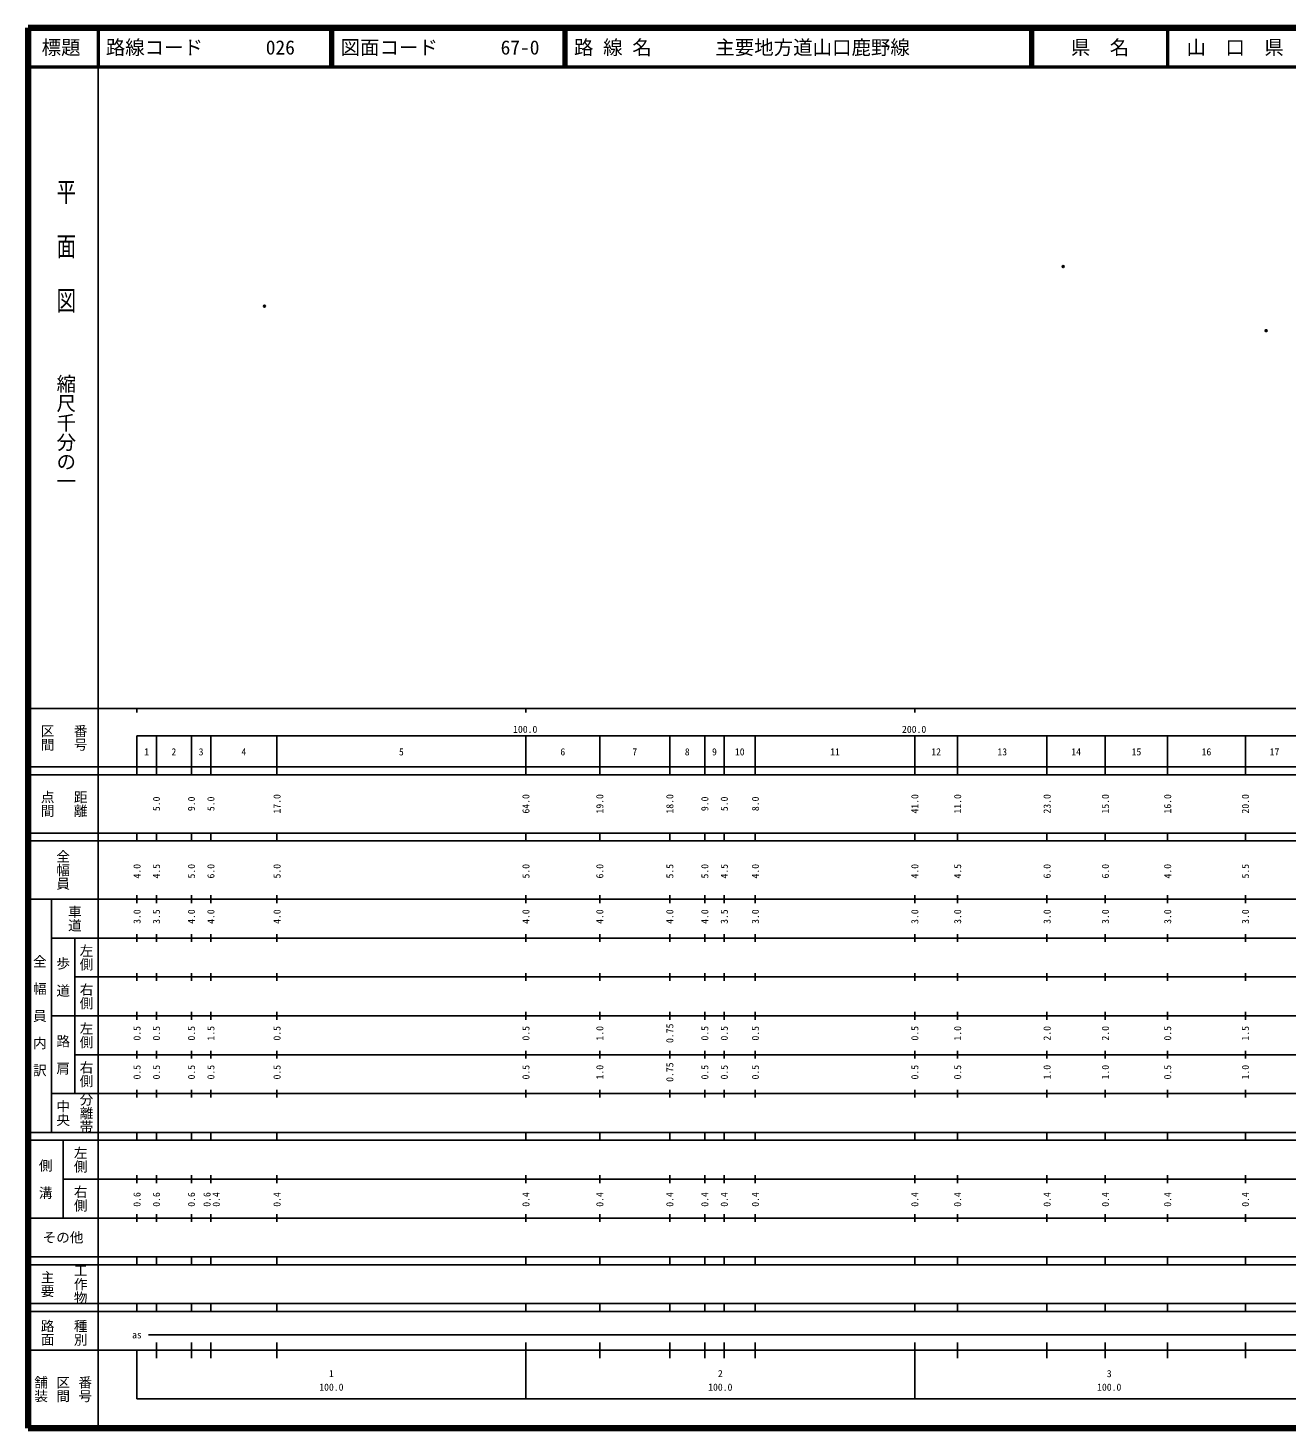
# Model space of a CAD drawing. Units: millimetres on the paper. Extents: x 40 to 680, y 20 to 380.
# Drawn here: x 40 to 363.7, y 20 to 380 of the extents above; entities that cross this region are included whole.
import ezdxf
from ezdxf.enums import TextEntityAlignment as Align

# ---------------------------------------------------------------- set-up
doc = ezdxf.new("R2010")
doc.units = ezdxf.units.MM
doc.header["$PDMODE"] = 32
doc.header["$PDSIZE"] = 0.5
doc.layers.add('M-OTRS', color=6, linetype='Continuous')
doc.layers.add('M-TTL-TXT', color=7, linetype='Continuous')
for name, color, linetype, lineweight in [('M-TTL', 2, 'Continuous', 140), ('M-TTL-BAND', 7, 'Continuous', 25), ('M-TTL-LINE', 7, 'Continuous', 50)]:
    doc.layers.add(name, color=color, linetype=linetype, lineweight=lineweight)
doc.styles.add('@ＭＳ ゴシック', font='')
doc.styles.add('ＭＳ ゴシック', font='')
doc.styles.get('@ＭＳ ゴシック').set_extended_font_data('@MS Gothic')
doc.styles.get('ＭＳ ゴシック').set_extended_font_data('MS Gothic')

msp = doc.modelspace()

# ---------------------------------------------------------------- linework, layer by layer
at = {"layer": 'M-OTRS'}
for p in [(306.185, 318.644), (100.776, 308.489), (358.327, 302.169)]:
    msp.add_point(p, dxfattribs=at)
at = {"layer": 'M-TTL'}
for p, q in [((40, 380), (40, 20)), ((680, 380), (40, 380)), ((40, 20), (680, 20))]:
    msp.add_line(p, q, dxfattribs=at)
at = {"layer": 'M-TTL-BAND'}
for p, q in [((58, 370), (58, 20)), ((40, 205), (579, 205)), ((68, 205), (68, 204)), ((168, 205), (168, 204)), ((268, 205), (268, 204)), ((68, 198), (579, 198)), ((68, 198), (68, 188)), ((73, 188), (73, 198)), ((82, 188), (82, 198)), ((87, 188), (87, 198)), ((104, 188), (104, 198)), ((168, 188), (168, 198)), ((187, 188), (187, 198)), ((205, 188), (205, 198)), ((214, 188), (214, 198)), ((219, 188), (219, 198)), ((227, 188), (227, 198)), ((268, 188), (268, 198)), ((279, 188), (279, 198)), ((302, 188), (302, 198)), ((317, 188), (317, 198)), ((333, 188), (333, 198)), ((353, 188), (353, 198)), ((40, 190), (579, 190)), ((40, 188), (579, 188)), ((40, 173), (579, 173)), ((68, 171), (68, 173)), ((73, 171), (73, 173)), ((82, 171), (82, 173)), ((87, 171), (87, 173)), ((104, 171), (104, 173)), ((168, 171), (168, 173)), ((187, 171), (187, 173)), ((205, 171), (205, 173)), ((214, 171), (214, 173)), ((219, 171), (219, 173)), ((227, 171), (227, 173)), ((268, 171), (268, 173)), ((279, 171), (279, 173)), ((302, 171), (302, 173)), ((317, 171), (317, 173)), ((333, 171), (333, 173)), ((353, 171), (353, 173)), ((40, 171), (579, 171)), ((40, 156), (579, 156)), ((46, 96), (46, 156)), ((68, 155), (68, 157)), ((73, 155), (73, 157)), ((82, 155), (82, 157)), ((87, 155), (87, 157)), ((104, 155), (104, 157)), ((168, 155), (168, 157)), ((187, 155), (187, 157)), ((205, 155), (205, 157)), ((214, 155), (214, 157)), ((219, 155), (219, 157)), ((227, 155), (227, 157)), ((268, 155), (268, 157)), ((279, 155), (279, 157)), ((302, 155), (302, 157)), ((317, 155), (317, 157)), ((333, 155), (333, 157)), ((353, 155), (353, 157)), ((46, 146), (579, 146)), ((52, 146), (52, 106)), ((68, 145), (68, 147)), ((73, 145), (73, 147)), ((82, 145), (82, 147)), ((87, 145), (87, 147)), ((104, 145), (104, 147)), ((168, 145), (168, 147)), ((187, 145), (187, 147)), ((205, 145), (205, 147)), ((214, 145), (214, 147)), ((219, 145), (219, 147)), ((227, 145), (227, 147)), ((268, 145), (268, 147)), ((279, 145), (279, 147)), ((302, 145), (302, 147)), ((317, 145), (317, 147)), ((333, 145), (333, 147)), ((353, 145), (353, 147)), ((68, 135), (68, 137)), ((73, 135), (73, 137)), ((82, 135), (82, 137)), ((87, 135), (87, 137)), ((104, 135), (104, 137)), ((168, 135), (168, 137)), ((187, 135), (187, 137)), ((205, 135), (205, 137)), ((214, 135), (214, 137)), ((219, 135), (219, 137)), ((227, 135), (227, 137)), ((268, 135), (268, 137)), ((279, 135), (279, 137)), ((302, 135), (302, 137)), ((317, 135), (317, 137)), ((333, 135), (333, 137)), ((353, 135), (353, 137)), ((52, 136), (579, 136)), ((46, 126), (579, 126)), ((68, 125), (68, 127)), ((73, 125), (73, 127)), ((82, 125), (82, 127)), ((87, 125), (87, 127)), ((104, 125), (104, 127)), ((168, 125), (168, 127)), ((187, 125), (187, 127)), ((205, 125), (205, 127)), ((214, 125), (214, 127)), ((219, 125), (219, 127)), ((227, 125), (227, 127)), ((268, 125), (268, 127)), ((279, 125), (279, 127)), ((302, 125), (302, 127)), ((317, 125), (317, 127)), ((333, 125), (333, 127)), ((353, 125), (353, 127)), ((52, 116), (579, 116)), ((68, 115), (68, 117)), ((73, 115), (73, 117)), ((82, 115), (82, 117)), ((87, 115), (87, 117)), ((104, 115), (104, 117)), ((168, 115), (168, 117)), ((187, 115), (187, 117)), ((205, 115), (205, 117)), ((214, 115), (214, 117)), ((219, 115), (219, 117)), ((227, 115), (227, 117)), ((268, 115), (268, 117)), ((279, 115), (279, 117)), ((302, 115), (302, 117)), ((317, 115), (317, 117)), ((333, 115), (333, 117)), ((353, 115), (353, 117)), ((46, 106), (579, 106)), ((68, 105), (68, 107)), ((73, 105), (73, 107)), ((82, 105), (82, 107)), ((87, 105), (87, 107)), ((104, 105), (104, 107)), ((168, 105), (168, 107)), ((187, 105), (187, 107)), ((205, 105), (205, 107)), ((214, 105), (214, 107)), ((219, 105), (219, 107)), ((227, 105), (227, 107)), ((268, 105), (268, 107)), ((279, 105), (279, 107)), ((302, 105), (302, 107)), ((317, 105), (317, 107)), ((333, 105), (333, 107)), ((353, 105), (353, 107)), ((40, 96), (579, 96)), ((40, 94), (579, 94)), ((49, 94), (49, 74)), ((68, 94), (68, 96)), ((73, 94), (73, 96)), ((82, 94), (82, 96)), ((87, 94), (87, 96)), ((104, 94), (104, 96)), ((168, 94), (168, 96)), ((187, 94), (187, 96)), ((205, 94), (205, 96)), ((214, 94), (214, 96)), ((219, 94), (219, 96)), ((227, 94), (227, 96)), ((268, 94), (268, 96)), ((279, 94), (279, 96)), ((302, 94), (302, 96)), ((317, 94), (317, 96)), ((333, 94), (333, 96)), ((353, 94), (353, 96)), ((49, 84), (579, 84)), ((68, 83), (68, 85)), ((73, 83), (73, 85)), ((82, 83), (82, 85)), ((87, 83), (87, 85)), ((104, 83), (104, 85)), ((168, 83), (168, 85)), ((187, 83), (187, 85)), ((205, 83), (205, 85)), ((214, 83), (214, 85)), ((219, 83), (219, 85)), ((227, 83), (227, 85)), ((268, 83), (268, 85)), ((279, 83), (279, 85)), ((302, 83), (302, 85)), ((317, 83), (317, 85)), ((333, 83), (333, 85)), ((353, 83), (353, 85)), ((40, 74), (579, 74)), ((68, 73), (68, 75)), ((73, 73), (73, 75)), ((82, 73), (82, 75)), ((87, 73), (87, 75)), ((104, 73), (104, 75)), ((168, 73), (168, 75)), ((187, 73), (187, 75)), ((205, 73), (205, 75)), ((214, 73), (214, 75)), ((219, 73), (219, 75)), ((227, 73), (227, 75)), ((268, 73), (268, 75)), ((279, 73), (279, 75)), ((302, 73), (302, 75)), ((317, 73), (317, 75)), ((333, 73), (333, 75)), ((353, 73), (353, 75)), ((40, 64), (579, 64)), ((40, 62), (579, 62)), ((68, 62), (68, 64)), ((73, 62), (73, 64)), ((82, 62), (82, 64)), ((87, 62), (87, 64)), ((104, 62), (104, 64)), ((168, 62), (168, 64)), ((187, 62), (187, 64)), ((205, 62), (205, 64)), ((214, 62), (214, 64)), ((219, 62), (219, 64)), ((227, 62), (227, 64)), ((268, 62), (268, 64)), ((279, 62), (279, 64)), ((302, 62), (302, 64)), ((317, 62), (317, 64)), ((333, 62), (333, 64)), ((353, 62), (353, 64)), ((40, 52), (579, 52)), ((68, 50), (68, 52)), ((73, 50), (73, 52)), ((82, 50), (82, 52)), ((87, 50), (87, 52)), ((104, 50), (104, 52)), ((168, 50), (168, 52)), ((187, 50), (187, 52)), ((205, 50), (205, 52)), ((214, 50), (214, 52)), ((219, 50), (219, 52)), ((227, 50), (227, 52)), ((268, 50), (268, 52)), ((279, 50), (279, 52)), ((302, 50), (302, 52)), ((317, 50), (317, 52)), ((333, 50), (333, 52)), ((353, 50), (353, 52)), ((40, 50), (579, 50)), ((71, 44), (565, 44)), ((40, 40), (579, 40)), ((68, 40), (68, 27.5)), ((73, 38), (73, 42)), ((82, 38), (82, 42)), ((87, 38), (87, 42)), ((104, 38), (104, 42)), ((168, 27.5), (168, 42)), ((187, 38), (187, 42)), ((205, 38), (205, 42)), ((214, 38), (214, 42)), ((219, 38), (219, 42)), ((227, 38), (227, 42)), ((268, 27.5), (268, 42)), ((279, 38), (279, 42)), ((302, 38), (302, 42)), ((317, 38), (317, 42)), ((333, 38), (333, 42)), ((353, 38), (353, 42)), ((68, 27.5), (579, 27.5))]:
    msp.add_line(p, q, dxfattribs=at)
at = {"layer": 'M-TTL-LINE'}
for p, q in [((58, 380), (58, 370)), ((117.75, 380), (117.75, 370)), ((118.25, 380), (118.25, 370)), ((177.75, 380), (177.75, 370)), ((178.25, 380), (178.25, 370)), ((297.75, 380), (297.75, 370)), ((298.25, 380), (298.25, 370)), ((333, 380), (333, 370)), ((40, 370), (680, 370))]:
    msp.add_line(p, q, dxfattribs=at)

# ---------------------------------------------------------------- texts
at = {"layer": 'M-TTL-BAND', "style": '@ＭＳ ゴシック', "width": 1.4}
msp.add_text('平  面  図', height=3.666, rotation=270, dxfattribs=at).set_placement((49.777, 306.475), align=Align.MIDDLE_RIGHT)
at = {"layer": 'M-TTL-BAND', "style": '@ＭＳ ゴシック'}
msp.add_text('縮尺千分の一', height=3.666, rotation=270, dxfattribs=at).set_placement((49.777, 261.03), align=Align.MIDDLE_RIGHT)
for s, p in [('区間', (45, 197.5)), ('番号', (53.5, 197.5)), ('点間', (45, 180.5)), ('距離', (53.5, 180.5)), ('全幅員', (49, 163.5)), ('車道', (52, 151)), ('左側', (55, 141)), ('全\u3000幅\u3000員\u3000内\u3000訳', (43, 126)), ('歩\u3000道', (49, 136)), ('右側', (55, 131)), ('左側', (55, 121)), ('路\u3000肩', (49, 116)), ('右側', (55, 111)), ('分離帯', (55, 101)), ('中央', (49, 101)), ('左側', (53.5, 89)), ('側\u3000溝', (44.5, 84)), ('右側', (53.5, 79)), ('工作物', (53.5, 57)), ('主要', (45, 57)), ('路面', (45, 44.5)), ('種別', (53.5, 44.5)), ('舗装', (43.333, 30)), ('区間', (49, 30)), ('番号', (54.667, 30))]:
    msp.add_text(s, height=2.566, rotation=270, dxfattribs=at).set_placement(p, align=Align.MIDDLE_CENTER)
at = {"layer": 'M-TTL-BAND', "style": 'ＭＳ ゴシック'}
for s, p in [('100.0', (167.844, 198.195)), ('200.0', (267.844, 198.195)), ('1', (70.5, 192.405)), ('2', (77.5, 192.405)), ('3', (84.5, 192.405)), ('4', (95.5, 192.405)), ('5', (136, 192.405)), ('6', (177.5, 192.405)), ('7', (196, 192.405)), ('8', (209.5, 192.405)), ('9', (216.5, 192.405)), ('10', (223, 192.405)), ('11', (247.5, 192.405)), ('12', (273.5, 192.405)), ('13', (290.5, 192.405)), ('14', (309.5, 192.405)), ('15', (325, 192.405)), ('16', (343, 192.405)), ('17', (360.5, 192.405)), ('as', (68, 42.5)), ('1', (118, 32.523)), ('2', (218, 32.523)), ('3', (318, 32.523)), ('100.0', (118, 29.033)), ('100.0', (218, 29.033)), ('100.0', (318, 29.033))]:
    msp.add_text(s, height=1.833, dxfattribs=at).set_placement(p, align=Align.BOTTOM_CENTER)
for s, p in [('5.0', (74.483, 180.5)), ('9.0', (83.483, 180.5)), ('5.0', (88.483, 180.5)), ('17.0', (105.483, 180.5)), ('64.0', (169.483, 180.5)), ('19.0', (188.483, 180.5)), ('18.0', (206.483, 180.5)), ('9.0', (215.483, 180.5)), ('5.0', (220.483, 180.5)), ('8.0', (228.483, 180.5)), ('41.0', (269.483, 180.5)), ('11.0', (280.483, 180.5)), ('23.0', (303.483, 180.5)), ('15.0', (318.483, 180.5)), ('16.0', (334.483, 180.5)), ('20.0', (354.483, 180.5)), ('4.0', (69.483, 163.174)), ('4.5', (74.483, 163.174)), ('5.0', (83.483, 163.174)), ('6.0', (88.483, 163.174)), ('5.0', (105.483, 163.174)), ('5.0', (169.483, 163.174)), ('6.0', (188.483, 163.174)), ('5.5', (206.483, 163.174)), ('5.0', (215.483, 163.174)), ('4.5', (220.483, 163.174)), ('4.0', (228.483, 163.174)), ('4.0', (269.483, 163.174)), ('4.5', (280.483, 163.174)), ('6.0', (303.483, 163.174)), ('6.0', (318.483, 163.174)), ('4.0', (334.483, 163.174)), ('5.5', (354.483, 163.174)), ('3.0', (69.483, 151.5)), ('3.5', (74.483, 151.5)), ('4.0', (83.483, 151.5)), ('4.0', (88.483, 151.5)), ('4.0', (105.483, 151.5)), ('4.0', (169.483, 151.5)), ('4.0', (188.483, 151.5)), ('4.0', (206.483, 151.5)), ('4.0', (215.483, 151.5)), ('3.5', (220.483, 151.5)), ('3.0', (228.483, 151.5)), ('3.0', (269.483, 151.5)), ('3.0', (280.483, 151.5)), ('3.0', (303.483, 151.5)), ('3.0', (318.483, 151.5)), ('3.0', (334.483, 151.5)), ('3.0', (354.483, 151.5)), ('0.5', (69.483, 121.5)), ('0.5', (74.483, 121.5)), ('0.5', (83.483, 121.5)), ('1.5', (88.483, 121.5)), ('0.5', (105.483, 121.5)), ('0.5', (169.483, 121.5)), ('1.0', (188.483, 121.5)), ('0.75', (206.483, 121.5)), ('0.5', (215.483, 121.5)), ('0.5', (220.483, 121.5)), ('0.5', (228.483, 121.5)), ('0.5', (269.483, 121.5)), ('1.0', (280.483, 121.5)), ('2.0', (303.483, 121.5)), ('2.0', (318.483, 121.5)), ('0.5', (334.483, 121.5)), ('1.5', (354.483, 121.5)), ('0.5', (69.483, 111.5)), ('0.5', (74.483, 111.5)), ('0.5', (83.483, 111.5)), ('0.5', (88.483, 111.5)), ('0.5', (105.483, 111.5)), ('0.5', (169.483, 111.5)), ('1.0', (188.483, 111.5)), ('0.75', (206.483, 111.5)), ('0.5', (215.483, 111.5)), ('0.5', (220.483, 111.5)), ('0.5', (228.483, 111.5)), ('0.5', (269.483, 111.5)), ('0.5', (280.483, 111.5)), ('1.0', (303.483, 111.5)), ('1.0', (318.483, 111.5)), ('0.5', (334.483, 111.5)), ('1.0', (354.483, 111.5)), ('0.6', (69.483, 78.764)), ('0.6', (74.483, 78.764)), ('0.6', (83.483, 78.764)), ('0.6', (87.483, 78.764)), ('0.4', (89.853, 78.764)), ('0.4', (105.483, 78.764)), ('0.4', (169.483, 78.764)), ('0.4', (188.483, 78.764)), ('0.4', (206.483, 78.764)), ('0.4', (215.483, 78.764)), ('0.4', (220.483, 78.764)), ('0.4', (228.483, 78.764)), ('0.4', (269.483, 78.764)), ('0.4', (280.483, 78.764)), ('0.4', (303.483, 78.764)), ('0.4', (318.483, 78.764)), ('0.4', (334.483, 78.764)), ('0.4', (354.483, 78.764))]:
    msp.add_text(s, height=1.833, rotation=90, dxfattribs=at).set_placement(p, align=Align.BOTTOM_CENTER)
msp.add_text('その他', height=2.566, dxfattribs=at).set_placement((49, 69), align=Align.MIDDLE_CENTER)
at = {"layer": 'M-TTL-TXT', "style": 'ＭＳ ゴシック'}
for s, p in [('標題', (48.5, 375)), ('県\u3000名', (315.625, 375)), ('山\u3000口\u3000県', (350.375, 375))]:
    msp.add_text(s, height=3.666, dxfattribs=at).set_placement(p, align=Align.MIDDLE_CENTER)
for s, p in [('路線コード', (60, 375)), ('026', (101.142, 375)), ('図面コード', (120.38, 375)), ('67-0', (161.521, 375)), ('路 線 名', (180.38, 375)), ('主要地方道山口鹿野線', (216.734, 375))]:
    msp.add_text(s, height=3.666, dxfattribs=at).set_placement(p, align=Align.MIDDLE_LEFT)

doc.saveas('drawing.dxf')
